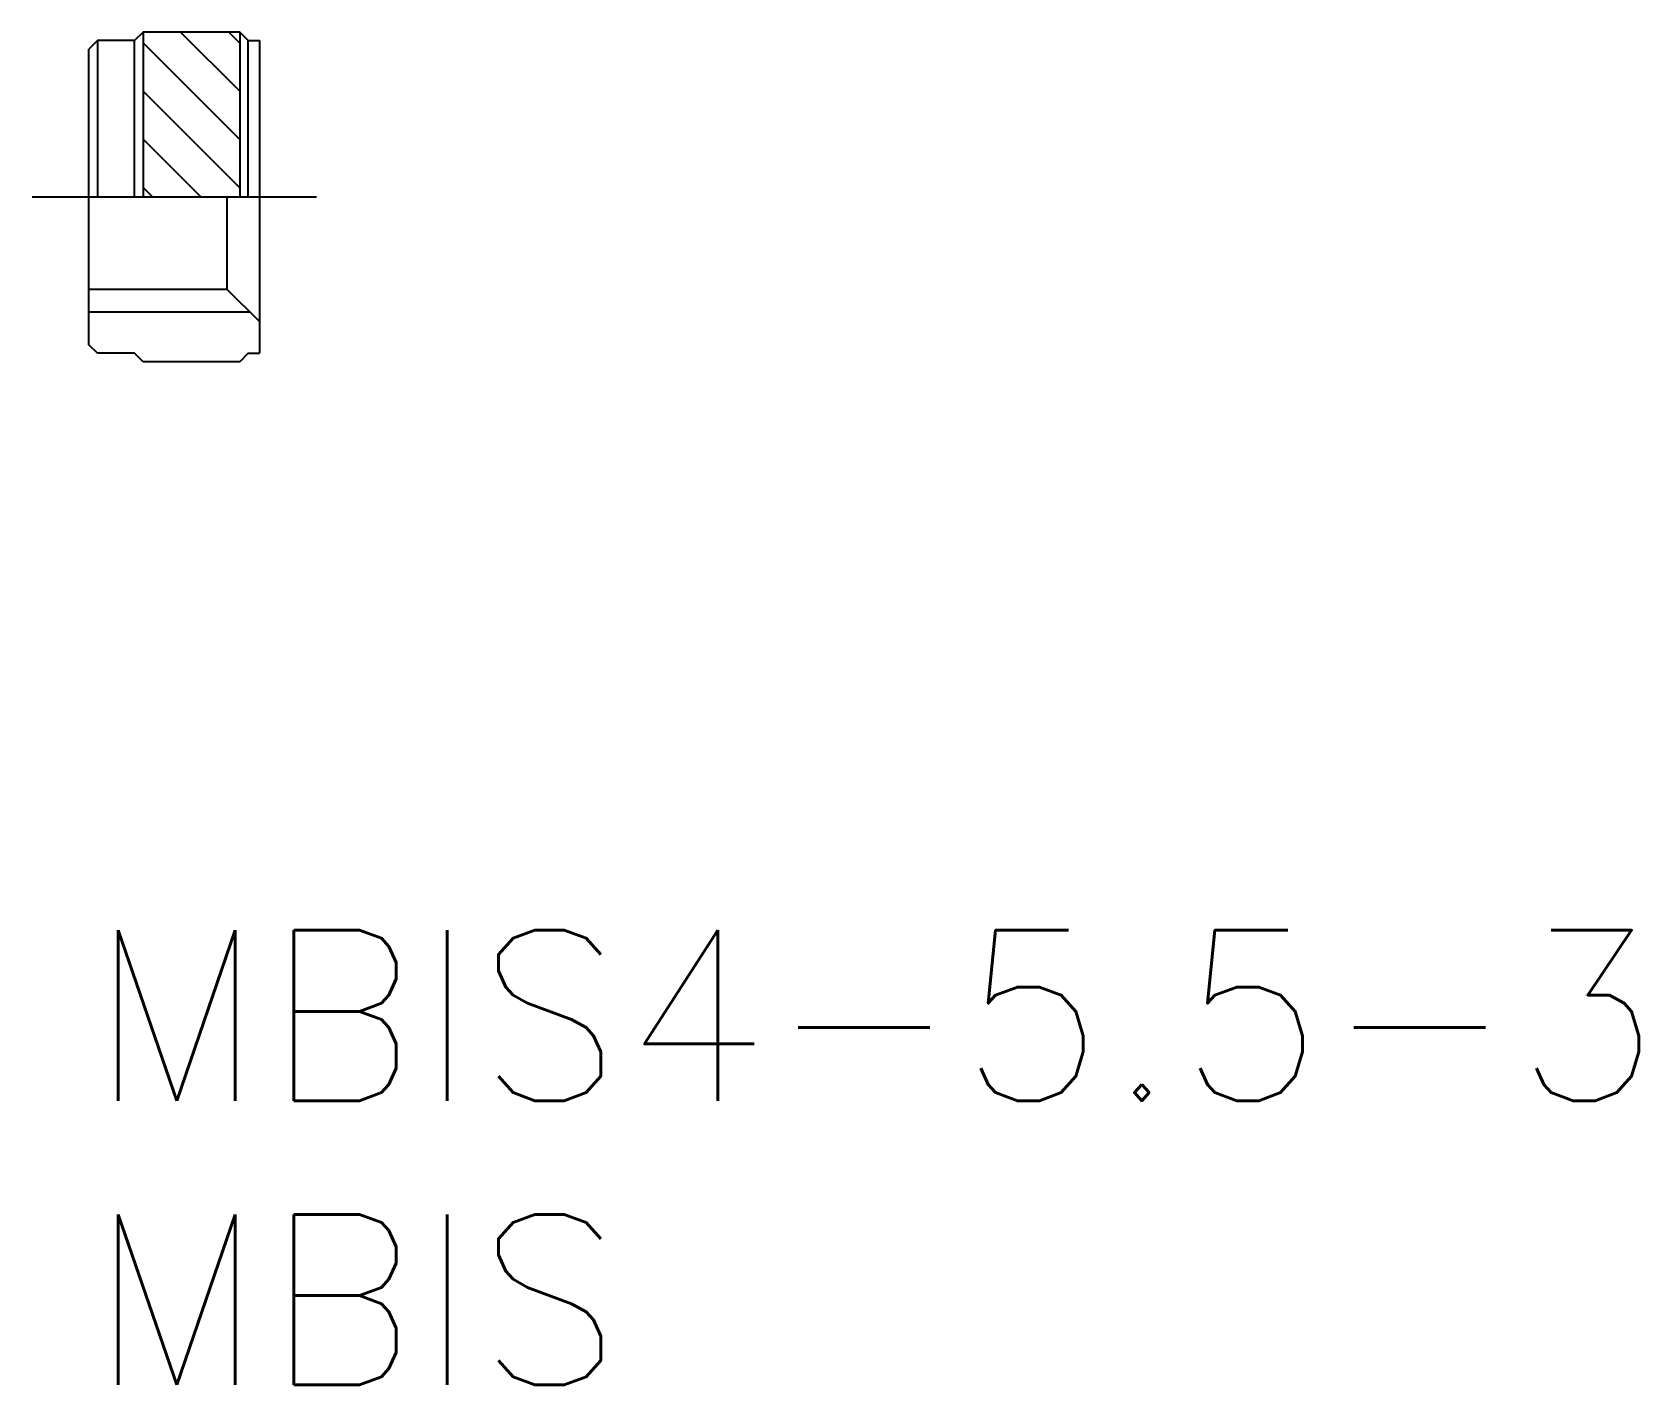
# Model space of a CAD drawing. Extents: x -1 to 27.3, y -8 to 15.8.
import ezdxf

# ---------------------------------------------------------------- set-up
doc = ezdxf.new("R2010")
doc.units = 0
doc.header["$LTSCALE"] = 0.5
doc.linetypes.add('CENTER', pattern=[50.8, 31.75, -6.35, 6.35, -6.35])
doc.linetypes.add('DASHDOT', pattern=[17, 10, -2, 3, -2])
for name, color, linetype in [('MSM_CENTER', 1, 'CENTER'), ('MSM_CONTINUOUS', 7, 'CONTINUOUS'), ('MSM_NARROW', 5, 'CONTINUOUS'), ('MSM_PART_NUMBER', 7, 'CONTINUOUS')]:
    doc.layers.add(name, color=color, linetype=linetype)
doc.styles.get("Standard").update_dxf_attribs({"font": 'txt.shx', "height": 3, "bigfont": 'bigfont.shx'})

msp = doc.modelspace()

# ---------------------------------------------------------------- linework, layer by layer
at = {"layer": 'MSM_CENTER', "linetype": 'DASHDOT'}
msp.add_line((-1, 12.9), (4, 12.9), dxfattribs=at)
at = {"layer": 'MSM_CONTINUOUS'}
for p, q in [((0.15, 15.65), (0, 15.5)), ((0.8, 15.65), (0.15, 15.65)), ((0.15, 15.65), (0.15, 12.9)), ((0.95, 15.8), (0.8, 15.65)), ((0.8, 12.9), (0.8, 15.65)), ((2.65, 15.8), (0.95, 15.8)), ((0.95, 15.8), (0.95, 12.9)), ((2.65, 13.911), (0.95, 15.611)), ((2.65, 14.76), (1.61, 15.8)), ((2.65, 15.608), (2.458, 15.8)), ((2.8, 15.65), (2.65, 15.8)), ((2.65, 15.8), (2.65, 12.9)), ((2.8, 15.65), (3, 15.65)), ((2.8, 12.9), (2.8, 15.65)), ((3, 15.65), (3, 10.15)), ((0, 10.3), (0, 15.5)), ((2.65, 13.063), (0.95, 14.763)), ((1.964, 12.9), (0.95, 13.914)), ((1.116, 12.9), (0.95, 13.066)), ((2.423, 12.9), (2.423, 11.279)), ((0, 11.279), (2.423, 11.279)), ((2.423, 11.279), (3, 10.708)), ((0.15, 10.15), (0, 10.3)), ((0.8, 10.15), (0.15, 10.15)), ((0.95, 10), (0.8, 10.15)), ((2.65, 10), (0.95, 10)), ((2.8, 10.15), (2.65, 10)), ((2.8, 10.15), (3, 10.15))]:
    msp.add_line(p, q, dxfattribs=at)
at = {"layer": 'MSM_NARROW', "linetype": 'CONTINUOUS'}
msp.add_line((0, 10.881), (2.825, 10.881), dxfattribs=at)

# ---------------------------------------------------------------- texts
at = {"layer": 'MSM_PART_NUMBER'}
for s, p in [('MBIS4-5.5-3', (0, -3)), ('MBIS', (0, -8))]:
    msp.add_text(s, height=3, dxfattribs=at).set_placement(p)

doc.saveas('drawing.dxf')
